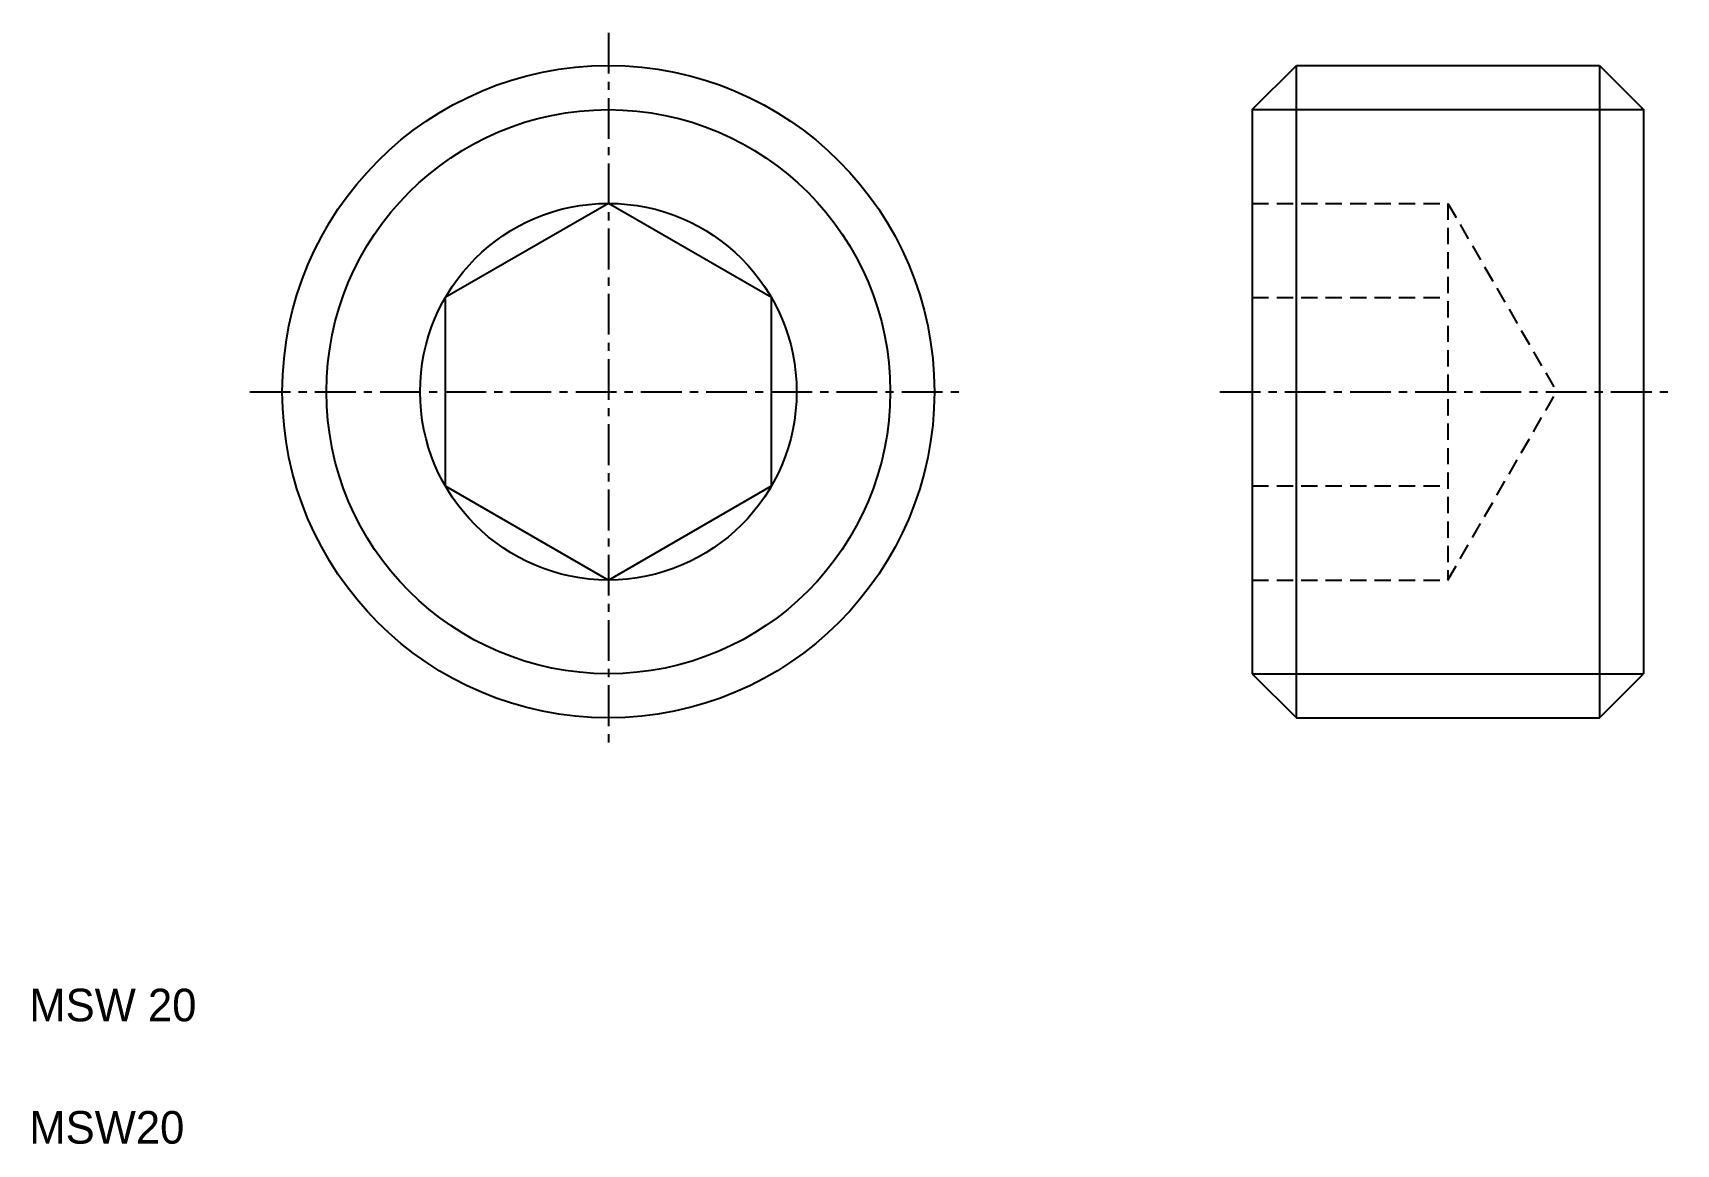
# Model space of a CAD drawing. Extents: x 2.6 to 53, y 2.5 to 36.6.
import ezdxf

# ---------------------------------------------------------------- set-up
doc = ezdxf.new("R2010")
doc.units = 0
doc.linetypes.add('CENTER', pattern=[2, 1.25, -0.25, 0.25, -0.25])
doc.linetypes.add('DASHED', pattern=[0.75, 0.5, -0.25])
doc.layers.get('0').update_dxf_attribs({"linetype": 'CONTINUOUS'})
doc.layers.add('CENTER', color=1, linetype='CENTER')

msp = doc.modelspace()

# ---------------------------------------------------------------- linework, layer by layer
at = {"color": 7, "linetype": 'CONTINUOUS'}
for p, q in [((40.012, 34.199), (41.365, 35.552)), ((41.365, 35.552), (50.659, 35.552)), ((41.365, 15.552), (41.365, 35.552)), ((50.659, 35.552), (50.659, 15.552)), ((50.659, 35.552), (52.012, 34.199)), ((40.012, 34.199), (40.012, 16.905)), ((52.012, 34.199), (52.012, 16.905)), ((20.261, 31.326), (15.261, 28.439)), ((25.261, 28.439), (20.261, 31.326)), ((15.261, 28.439), (15.261, 22.666)), ((25.261, 22.666), (25.261, 28.439)), ((15.261, 22.666), (20.261, 19.779)), ((20.261, 19.779), (25.261, 22.666)), ((16.511, 21.944), (16.511, 21.944)), ((17.761, 21.222), (17.761, 21.222)), ((40.012, 16.905), (41.365, 15.552)), ((50.659, 15.552), (52.012, 16.905)), ((41.365, 15.552), (50.659, 15.552))]:
    msp.add_line(p, q, dxfattribs=at)
at = {"color": 3, "linetype": 'CONTINUOUS'}
for p, q in [((40.012, 34.199), (52.012, 34.199)), ((40.012, 16.905), (52.012, 16.905))]:
    msp.add_line(p, q, dxfattribs=at)
at = {"color": 3, "linetype": 'DASHED'}
for p, q in [((40.012, 31.326), (46.012, 31.326)), ((46.012, 31.326), (46.012, 19.779)), ((46.012, 31.326), (49.346, 25.552)), ((40.012, 28.439), (46.012, 28.439)), ((46.012, 19.779), (49.346, 25.552)), ((40.012, 22.666), (46.012, 22.666)), ((40.012, 19.779), (46.012, 19.779))]:
    msp.add_line(p, q, dxfattribs=at)
at = {"color": 7, "linetype": 'CONTINUOUS'}
for radius in [10, 5.774]:
    msp.add_circle((20.261, 25.552), radius, dxfattribs=at)
at = {"color": 3, "linetype": 'CONTINUOUS'}
msp.add_circle((20.261, 25.552), 8.647, dxfattribs=at)
at = {"layer": 'CENTER', "color": 1, "linetype": 'CENTER'}
for p, q in [((20.261, 36.552), (20.261, 14.552)), ((9.261, 25.552), (31.261, 25.552)), ((39.012, 25.552), (53.012, 25.552))]:
    msp.add_line(p, q, dxfattribs=at)

# ---------------------------------------------------------------- texts
at = {"color": 7, "linetype": 'CONTINUOUS'}
for s, p in [('MSW 20', (2.5, 6.25)), ('MSW20', (2.5, 2.5))]:
    msp.add_text(s, height=1, dxfattribs=at).set_placement(p)

doc.saveas('drawing.dxf')
